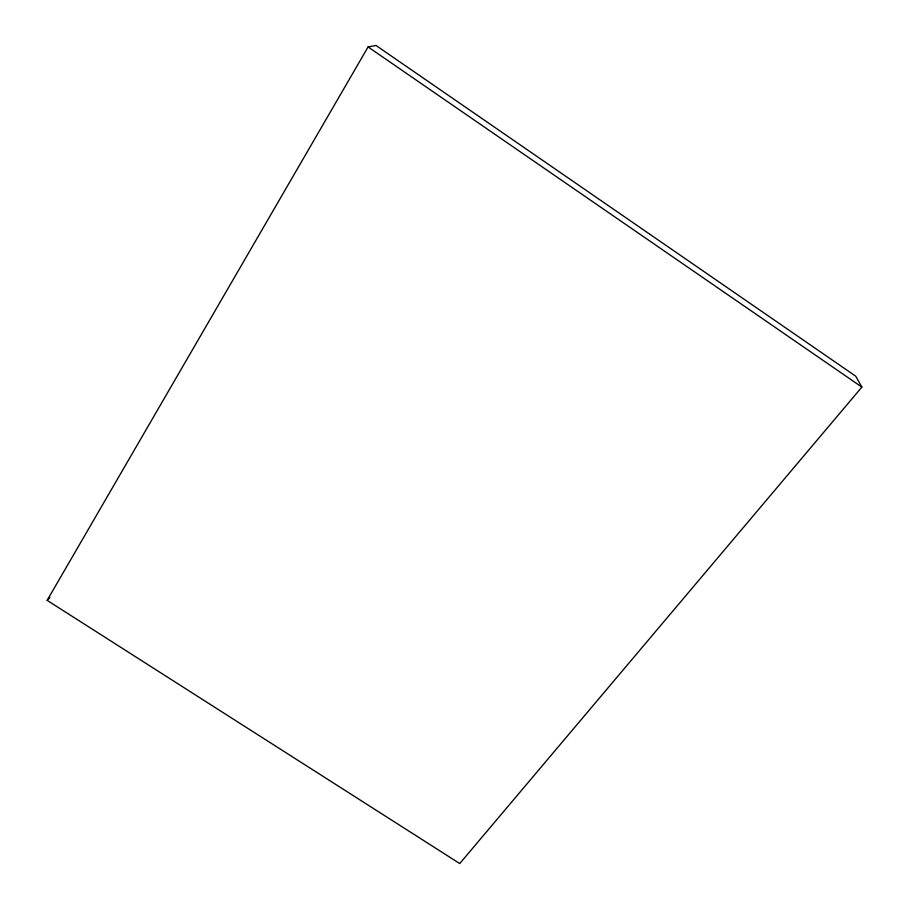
<?xml version="1.0" encoding="UTF-8"?>
<svg xmlns="http://www.w3.org/2000/svg" width="909" height="909" viewBox="0 0 909 909"><rect width="100%" height="100%" fill="white"/><g stroke="black" fill="none" stroke-linecap="round" stroke-linejoin="round"><path stroke-width="1.36" d="M47.143 600.36L368.088 46.938L375.985 45.45L855.733 376.19L861.857 387.109L459.749 863.55L47.143 600.36L49.938 597.52M368.088 46.938L861.857 387.109"/></g></svg>
